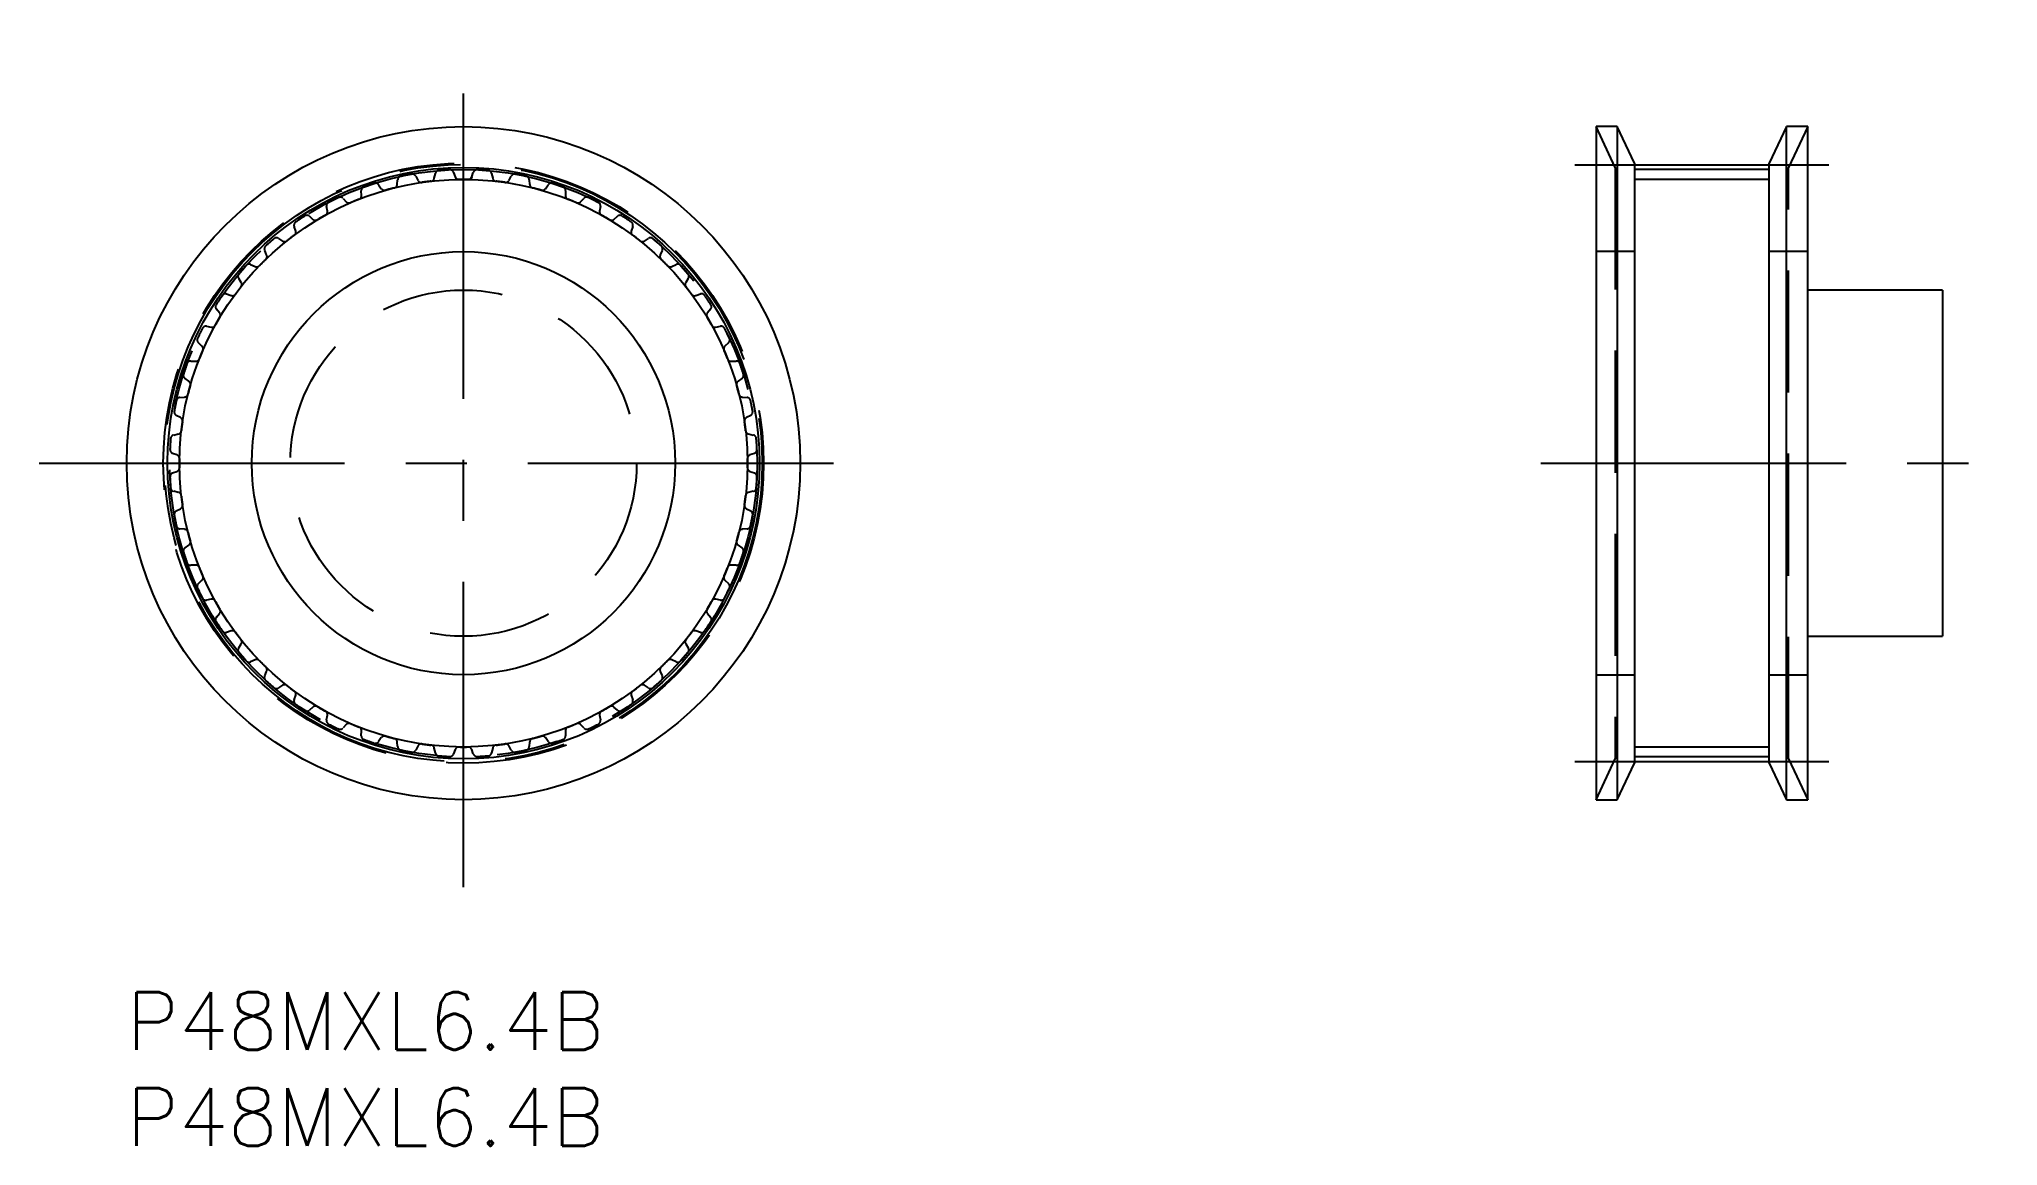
# Model space of a CAD drawing. Extents: x -5 to 97, y -8 to 50.
import ezdxf

# ---------------------------------------------------------------- set-up
doc = ezdxf.new("R2010")
doc.units = 0
doc.header["$LTSCALE"] = 0.5
for name, pattern in [('CENTER', [50.8, 31.75, -6.35, 6.35, -6.35]), ('DASHED', [19.05, 12.7, -6.35]), ('PHANTOM', [63.5, 31.75, -6.35, 6.35, -6.35, 6.35, -6.35])]:
    doc.linetypes.add(name, pattern=pattern)
for name, color, linetype in [('MSM_CENTER', 1, 'CENTER'), ('MSM_CONTINUOUS', 7, 'CONTINUOUS'), ('MSM_DASHED', 4, 'DASHED'), ('MSM_IMAGINARY', 6, 'PHANTOM'), ('MSM_NARROW', 5, 'CONTINUOUS'), ('MSM_PART_NUMBER', 7, 'CONTINUOUS')]:
    doc.layers.add(name, color=color, linetype=linetype)
doc.styles.get("Standard").update_dxf_attribs({"font": 'txt.shx', "height": 3, "bigfont": 'bigfont.shx'})

msp = doc.modelspace()

# ---------------------------------------------------------------- linework, layer by layer
at = {"layer": 'MSM_CENTER'}
for p, q in [((17.5, 5.45), (17.5, 49.55)), ((75.26, 43.02), (88.46, 43.02)), ((-4.55, 27.5), (39.55, 27.5)), ((73.48, 27.5), (97.24, 27.5)), ((75.26, 11.98), (88.46, 11.98))]:
    msp.add_line(p, q, dxfattribs=at)
msp.add_circle((17.5, 27.5), 15.53, dxfattribs=at)
at = {"layer": 'MSM_CONTINUOUS'}
for p, q in [((77.46, 45), (76.36, 45)), ((76.36, 45), (76.36, 10)), ((78.36, 43.1), (77.46, 45)), ((77.46, 45), (77.46, 10)), ((86.25, 45), (85.36, 43.1)), ((87.36, 45), (86.25, 45)), ((86.25, 10), (86.25, 45)), ((87.36, 10), (87.36, 45)), ((78.36, 43.1), (78.36, 11.9)), ((85.36, 42.77), (78.36, 42.77)), ((85.36, 11.9), (85.36, 43.1)), ((94.36, 36.5), (87.36, 36.5)), ((94.36, 36.5), (94.36, 18.5)), ((87.36, 18.5), (94.36, 18.5)), ((85.36, 12.23), (78.36, 12.23)), ((77.46, 10), (78.36, 11.9)), ((85.36, 11.9), (86.25, 10)), ((76.36, 10), (77.46, 10)), ((86.25, 10), (87.36, 10))]:
    msp.add_line(p, q, dxfattribs=at)
for radius in [17.5, 15.38, 11]:
    msp.add_circle((17.5, 27.5), radius, dxfattribs=at)
at = {"layer": 'MSM_DASHED'}
for p, q in [((77.36, 42.88), (76.36, 45)), ((87.36, 45), (86.36, 42.88)), ((77.36, 42.88), (77.36, 12.12)), ((86.36, 12.12), (86.36, 42.88)), ((13.09, 41.97), (13.23, 41.77)), ((14.06, 41.99), (14.08, 42.24)), ((15.02, 42.43), (15.13, 42.21)), ((15.98, 42.32), (16.04, 42.56)), ((16.99, 42.62), (17.07, 42.39)), ((17.93, 42.39), (18.01, 42.62)), ((18.96, 42.56), (19.02, 42.32)), ((19.87, 42.21), (19.98, 42.43)), ((20.92, 42.24), (20.94, 41.99)), ((21.77, 41.77), (21.91, 41.97)), ((10.43, 40.61), (10.38, 40.85)), ((11.24, 41.27), (11.41, 41.09)), ((12.2, 41.42), (12.19, 41.67)), ((22.81, 41.67), (22.8, 41.42)), ((23.59, 41.09), (23.76, 41.27)), ((24.62, 40.85), (24.57, 40.61)), ((8.78, 39.57), (8.7, 39.81)), ((9.49, 40.34), (9.68, 40.18)), ((25.32, 40.18), (25.51, 40.34)), ((26.3, 39.81), (26.22, 39.57)), ((7.89, 39.18), (8.1, 39.05)), ((26.9, 39.05), (27.11, 39.18)), ((6.44, 37.83), (6.67, 37.73)), ((7.27, 38.33), (7.17, 38.56)), ((27.83, 38.56), (27.73, 38.33)), ((28.33, 37.73), (28.56, 37.83)), ((78.36, 38.5), (76.36, 38.5)), ((87.36, 38.5), (85.36, 38.5)), ((5.95, 36.9), (5.82, 37.11)), ((29.18, 37.11), (29.05, 36.9)), ((5.19, 36.3), (5.43, 36.22)), ((29.57, 36.22), (29.81, 36.3)), ((4.15, 34.62), (4.39, 34.57)), ((4.82, 35.32), (4.66, 35.51)), ((30.34, 35.51), (30.18, 35.32)), ((30.61, 34.57), (30.85, 34.62)), ((3.91, 33.59), (3.73, 33.76)), ((31.27, 33.76), (31.09, 33.59)), ((3.33, 32.81), (3.58, 32.8)), ((31.42, 32.8), (31.67, 32.81)), ((3.23, 31.77), (3.03, 31.91)), ((31.97, 31.91), (31.77, 31.77)), ((2.76, 30.92), (3.01, 30.94)), ((31.99, 30.94), (32.24, 30.92)), ((2.79, 29.87), (2.57, 29.98)), ((32.43, 29.98), (32.21, 29.87)), ((2.44, 28.96), (2.68, 29.02)), ((32.32, 29.02), (32.56, 28.96)), ((2.61, 27.93), (2.38, 28.01)), ((32.62, 28.01), (32.39, 27.93)), ((2.38, 26.99), (2.61, 27.07)), ((32.39, 27.07), (32.62, 26.99)), ((2.68, 25.98), (2.44, 26.04)), ((32.56, 26.04), (32.32, 25.98)), ((2.57, 25.02), (2.79, 25.13)), ((32.21, 25.13), (32.43, 25.02)), ((3.01, 24.06), (2.76, 24.08)), ((32.24, 24.08), (31.99, 24.06)), ((3.03, 23.09), (3.23, 23.23)), ((31.77, 23.23), (31.97, 23.09)), ((3.58, 22.2), (3.33, 22.19)), ((3.73, 21.24), (3.91, 21.41)), ((31.09, 21.41), (31.27, 21.24)), ((31.67, 22.19), (31.42, 22.2)), ((4.39, 20.43), (4.15, 20.38)), ((30.85, 20.38), (30.61, 20.43)), ((4.66, 19.49), (4.82, 19.68)), ((30.18, 19.68), (30.34, 19.49)), ((5.43, 18.78), (5.19, 18.7)), ((29.81, 18.7), (29.57, 18.78)), ((5.82, 17.89), (5.95, 18.1)), ((29.05, 18.1), (29.18, 17.89)), ((6.67, 17.27), (6.44, 17.17)), ((7.17, 16.44), (7.27, 16.67)), ((27.73, 16.67), (27.83, 16.44)), ((28.56, 17.17), (28.33, 17.27)), ((76.36, 16.5), (78.36, 16.5)), ((85.36, 16.5), (87.36, 16.5)), ((8.1, 15.95), (7.89, 15.82)), ((8.7, 15.19), (8.78, 15.43)), ((26.22, 15.43), (26.3, 15.19)), ((27.11, 15.82), (26.9, 15.95)), ((9.68, 14.82), (9.49, 14.66)), ((10.38, 14.15), (10.43, 14.39)), ((24.57, 14.39), (24.62, 14.15)), ((25.51, 14.66), (25.32, 14.82)), ((11.41, 13.91), (11.24, 13.73)), ((12.19, 13.33), (12.2, 13.58)), ((22.8, 13.58), (22.81, 13.33)), ((23.76, 13.73), (23.59, 13.91)), ((13.23, 13.23), (13.09, 13.03)), ((14.08, 12.76), (14.06, 13.01)), ((15.13, 12.79), (15.02, 12.57)), ((16.04, 12.44), (15.98, 12.68)), ((17.07, 12.61), (16.99, 12.38)), ((18.01, 12.38), (17.93, 12.61)), ((19.02, 12.68), (18.96, 12.44)), ((19.98, 12.57), (19.87, 12.79)), ((20.94, 13.01), (20.92, 12.76)), ((21.91, 13.03), (21.77, 13.23)), ((76.36, 10), (77.36, 12.12)), ((86.36, 12.12), (87.36, 10))]:
    msp.add_line(p, q, dxfattribs=at)
for radius in [15.6, 9]:
    msp.add_circle((17.5, 27.5), radius, dxfattribs=at)
for centre, radius, start, end in [((17.5, 27.5), 15.27, 92.6681, 94.8319), ((16.8, 42.55), 0.2, 20, 92.6681), ((18.2, 42.55), 0.2, 87.3319, 160), ((17.5, 27.5), 15.27, 85.1681, 87.3319), ((12.39, 41.68), 0.2, 109.8319, 182.5), ((17.5, 27.5), 15.27, 107.6681, 109.8319), ((12.93, 41.86), 0.2, 35, 107.6681), ((13.4, 41.89), 0.2, 215, 285.9232), ((17.5, 27.5), 14.76, 104.0768, 105.9232), ((13.86, 42.01), 0.2, 284.0768, 355), ((14.28, 42.22), 0.2, 102.3319, 175), ((17.5, 27.5), 15.27, 100.1681, 102.3319), ((14.84, 42.33), 0.2, 27.5, 100.1681), ((15.31, 42.3), 0.2, 207.5, 278.4232), ((17.5, 27.5), 14.76, 96.5768, 98.4232), ((15.79, 42.36), 0.2, 276.5768, 347.5), ((16.23, 42.52), 0.2, 94.8319, 167.5), ((17.26, 42.46), 0.2, 200, 270.9232), ((17.5, 27.5), 14.76, 89.0768, 90.9232), ((17.74, 42.46), 0.2, 269.0769, 340), ((18.77, 42.52), 0.2, 12.5, 85.1681), ((19.21, 42.36), 0.2, 192.5, 263.4232), ((17.5, 27.5), 14.76, 81.5768, 83.4232), ((19.69, 42.3), 0.2, 261.5769, 332.5), ((20.16, 42.33), 0.2, 79.8319, 152.5), ((17.5, 27.5), 15.27, 77.6681, 79.8319), ((20.72, 42.22), 0.2, 5, 77.6681), ((21.14, 42.01), 0.2, 185, 255.9232), ((17.5, 27.5), 14.76, 74.0768, 75.9232), ((21.6, 41.89), 0.2, 254.0768, 325), ((22.07, 41.86), 0.2, 72.3319, 145), ((17.5, 27.5), 15.27, 70.1681, 72.3319), ((22.61, 41.68), 0.2, 357.5, 70.1681), ((10.58, 40.89), 0.2, 117.3319, 190), ((17.5, 27.5), 15.27, 115.1681, 117.3319), ((11.09, 41.14), 0.2, 42.5, 115.1681), ((11.55, 41.23), 0.2, 222.5, 293.4232), ((17.5, 27.5), 14.76, 111.5768, 113.4232), ((12, 41.41), 0.2, 291.5768, 2.5), ((23, 41.41), 0.2, 177.5, 248.4232), ((17.5, 27.5), 14.76, 66.5768, 68.4232), ((23.45, 41.23), 0.2, 246.5769, 317.5), ((23.91, 41.14), 0.2, 64.8319, 137.5), ((17.5, 27.5), 15.27, 62.6681, 64.8319), ((24.42, 40.89), 0.2, 350, 62.6681), ((8.89, 39.87), 0.2, 124.8319, 197.5), ((17.5, 27.5), 15.27, 122.6681, 124.8319), ((9.37, 40.19), 0.2, 50, 122.6681), ((9.81, 40.33), 0.2, 230, 300.9232), ((17.5, 27.5), 14.76, 119.0768, 120.9232), ((10.23, 40.57), 0.2, 299.0768, 10), ((24.77, 40.57), 0.2, 170, 240.9232), ((17.5, 27.5), 14.76, 59.0768, 60.9232), ((25.19, 40.33), 0.2, 239.0769, 310), ((25.63, 40.19), 0.2, 57.3319, 130), ((17.5, 27.5), 15.27, 55.1681, 57.3319), ((26.11, 39.87), 0.2, 342.5, 55.1681), ((7.35, 38.64), 0.2, 132.3319, 205), ((17.5, 27.5), 15.27, 130.1681, 132.3319), ((7.78, 39.02), 0.2, 57.5, 130.1681), ((8.2, 39.22), 0.2, 237.5, 308.4232), ((17.5, 27.5), 14.76, 126.5768, 128.4232), ((8.59, 39.51), 0.2, 306.5768, 17.5), ((26.41, 39.51), 0.2, 162.5, 233.4232), ((17.5, 27.5), 14.76, 51.5768, 53.4232), ((26.8, 39.22), 0.2, 231.5768, 302.5), ((27.22, 39.02), 0.2, 49.8319, 122.5), ((17.5, 27.5), 15.27, 47.6681, 49.8319), ((27.65, 38.64), 0.2, 335, 47.6681), ((17.5, 27.5), 15.27, 137.6681, 139.8319), ((6.36, 37.65), 0.2, 65, 137.6681), ((6.75, 37.91), 0.2, 245, 315.9232), ((17.5, 27.5), 14.76, 134.0768, 135.9232), ((7.09, 38.25), 0.2, 314.0768, 25), ((27.91, 38.25), 0.2, 155, 225.9232), ((17.5, 27.5), 14.76, 44.0768, 45.9232), ((28.25, 37.91), 0.2, 224.0768, 295), ((28.64, 37.65), 0.2, 42.3319, 115), ((17.5, 27.5), 15.27, 40.1681, 42.3319), ((17.5, 27.5), 14.76, 141.5768, 143.4232), ((5.98, 37.22), 0.2, 139.8319, 212.5), ((5.78, 36.8), 0.2, 321.5768, 32.5), ((29.22, 36.8), 0.2, 147.5, 218.4232), ((17.5, 27.5), 14.76, 36.5768, 38.4232), ((29.02, 37.22), 0.2, 327.5, 40.1681), ((4.81, 35.63), 0.2, 147.3319, 220), ((17.5, 27.5), 15.27, 145.1681, 147.3319), ((5.13, 36.11), 0.2, 72.5, 145.1681), ((5.49, 36.41), 0.2, 252.5, 323.4232), ((29.51, 36.41), 0.2, 216.5768, 287.5), ((29.87, 36.11), 0.2, 34.8319, 107.5), ((17.5, 27.5), 15.27, 32.6681, 34.8319), ((30.19, 35.63), 0.2, 320, 32.6681), ((4.11, 34.42), 0.2, 80, 152.6681), ((4.43, 34.77), 0.2, 260, 330.9232), ((17.5, 27.5), 14.76, 149.0768, 150.9232), ((4.67, 35.19), 0.2, 329.0768, 40), ((30.33, 35.19), 0.2, 140, 210.9232), ((17.5, 27.5), 14.76, 29.0768, 30.9232), ((30.57, 34.77), 0.2, 209.0768, 280), ((30.89, 34.42), 0.2, 27.3319, 100), ((3.86, 33.91), 0.2, 154.8319, 227.5), ((17.5, 27.5), 15.27, 152.6681, 154.8319), ((3.77, 33.45), 0.2, 336.5768, 47.5), ((31.23, 33.45), 0.2, 132.5, 203.4232), ((17.5, 27.5), 15.27, 25.1681, 27.3319), ((31.14, 33.91), 0.2, 312.5, 25.1681), ((17.5, 27.5), 15.27, 160.1681, 162.3319), ((3.32, 32.61), 0.2, 87.5, 160.1681), ((3.59, 33), 0.2, 267.5, 338.4232), ((17.5, 27.5), 14.76, 156.5768, 158.4232), ((17.5, 27.5), 14.76, 21.5768, 23.4232), ((31.41, 33), 0.2, 201.5769, 272.5), ((31.68, 32.61), 0.2, 19.8319, 92.5), ((17.5, 27.5), 15.27, 17.6681, 19.8319), ((3.14, 32.07), 0.2, 162.3319, 235), ((3.11, 31.6), 0.2, 344.0768, 55), ((31.89, 31.6), 0.2, 125, 195.9232), ((31.86, 32.07), 0.2, 305, 17.6681), ((17.5, 27.5), 15.27, 167.6681, 169.8319), ((2.78, 30.72), 0.2, 95, 167.6681), ((2.99, 31.14), 0.2, 275, 345.9232), ((17.5, 27.5), 14.76, 164.0768, 165.9232), ((17.5, 27.5), 14.76, 14.0768, 15.9232), ((32.01, 31.14), 0.2, 194.0769, 265), ((32.22, 30.72), 0.2, 12.3319, 85), ((17.5, 27.5), 15.27, 10.1681, 12.3319), ((2.67, 30.16), 0.2, 169.8319, 242.5), ((2.7, 29.69), 0.2, 351.5768, 62.5), ((17.5, 27.5), 14.76, 171.5768, 173.4232), ((32.3, 29.69), 0.2, 117.5, 188.4232), ((17.5, 27.5), 14.76, 6.5768, 8.4232), ((32.33, 30.16), 0.2, 297.5, 10.1681), ((17.5, 27.5), 15.27, 175.1681, 177.3319), ((2.48, 28.77), 0.2, 102.5, 175.1681), ((2.64, 29.21), 0.2, 282.5, 353.4232), ((32.36, 29.21), 0.2, 186.5769, 257.5), ((32.52, 28.77), 0.2, 4.8319, 77.5), ((17.5, 27.5), 15.27, 2.6681, 4.8319), ((2.45, 28.2), 0.2, 177.3319, 250), ((2.54, 27.74), 0.2, 359.0768, 70), ((17.5, 27.5), 14.76, 179.0768, 180.9232), ((32.46, 27.74), 0.2, 110, 180.9232), ((17.5, 27.5), 14.76, 359.0768, 0.9232), ((32.55, 28.2), 0.2, 290, 2.6681), ((2.45, 26.8), 0.2, 110, 182.6681), ((17.5, 27.5), 15.27, 182.6681, 184.8319), ((2.54, 27.26), 0.2, 290, 0.9232), ((32.46, 27.26), 0.2, 179.0768, 250), ((32.55, 26.8), 0.2, 357.3319, 70), ((17.5, 27.5), 15.27, 355.1681, 357.3319), ((2.48, 26.23), 0.2, 184.8319, 257.5), ((2.64, 25.79), 0.2, 6.5768, 77.5), ((17.5, 27.5), 14.76, 186.5768, 188.4232), ((17.5, 27.5), 14.76, 351.5768, 353.4232), ((32.36, 25.79), 0.2, 102.5, 173.4232), ((32.52, 26.23), 0.2, 282.5, 355.1681), ((2.67, 24.84), 0.2, 117.5, 190.1681), ((17.5, 27.5), 15.27, 190.1681, 192.3319), ((2.7, 25.31), 0.2, 297.5, 8.4232), ((32.3, 25.31), 0.2, 171.5768, 242.5), ((17.5, 27.5), 15.27, 347.6681, 349.8319), ((32.33, 24.84), 0.2, 349.8319, 62.5), ((2.78, 24.28), 0.2, 192.3319, 265), ((2.99, 23.86), 0.2, 14.0768, 85), ((17.5, 27.5), 14.76, 194.0768, 195.9232), ((3.11, 23.4), 0.2, 305, 15.9232), ((17.5, 27.5), 14.76, 344.0768, 345.9232), ((31.89, 23.4), 0.2, 164.0768, 235), ((32.01, 23.86), 0.2, 95, 165.9232), ((32.22, 24.28), 0.2, 275, 347.6681), ((3.14, 22.93), 0.2, 125, 197.6681), ((17.5, 27.5), 15.27, 197.6681, 199.8319), ((17.5, 27.5), 15.27, 340.1681, 342.3319), ((31.86, 22.93), 0.2, 342.3319, 55), ((3.32, 22.39), 0.2, 199.8319, 272.5), ((3.59, 22), 0.2, 21.5768, 92.5), ((17.5, 27.5), 14.76, 201.5768, 203.4232), ((3.77, 21.55), 0.2, 312.5, 23.4232), ((31.23, 21.55), 0.2, 156.5768, 227.5), ((17.5, 27.5), 14.76, 336.5768, 338.4232), ((31.41, 22), 0.2, 87.5, 158.4232), ((31.68, 22.39), 0.2, 267.5, 340.1681), ((3.86, 21.09), 0.2, 132.5, 205.1681), ((17.5, 27.5), 15.27, 205.1681, 207.3319), ((4.11, 20.58), 0.2, 207.3319, 280), ((4.43, 20.23), 0.2, 29.0768, 100), ((30.57, 20.23), 0.2, 80, 150.9232), ((30.89, 20.58), 0.2, 260, 332.6681), ((17.5, 27.5), 15.27, 332.6681, 334.8319), ((31.14, 21.09), 0.2, 334.8319, 47.5), ((17.5, 27.5), 14.76, 209.0768, 210.9232), ((4.81, 19.37), 0.2, 140, 212.6681), ((4.67, 19.81), 0.2, 320, 30.9232), ((30.33, 19.81), 0.2, 149.0768, 220), ((17.5, 27.5), 14.76, 329.0768, 330.9232), ((30.19, 19.37), 0.2, 327.3319, 40), ((17.5, 27.5), 15.27, 212.6681, 214.8319), ((5.13, 18.89), 0.2, 214.8319, 287.5), ((5.49, 18.59), 0.2, 36.5768, 107.5), ((17.5, 27.5), 14.76, 216.5768, 218.4232), ((5.78, 18.2), 0.2, 327.5, 38.4232), ((29.22, 18.2), 0.2, 141.5769, 212.5), ((17.5, 27.5), 14.76, 321.5768, 323.4232), ((29.51, 18.59), 0.2, 72.5, 143.4232), ((29.87, 18.89), 0.2, 252.5, 325.1681), ((17.5, 27.5), 15.27, 325.1681, 327.3319), ((5.98, 17.78), 0.2, 147.5, 220.1681), ((17.5, 27.5), 15.27, 220.1681, 222.3319), ((17.5, 27.5), 15.27, 317.6681, 319.8319), ((29.02, 17.78), 0.2, 319.8319, 32.5), ((6.36, 17.35), 0.2, 222.3319, 295), ((6.75, 17.09), 0.2, 44.0769, 115), ((17.5, 27.5), 14.76, 224.0768, 225.9232), ((7.35, 16.36), 0.2, 155, 227.6681), ((7.09, 16.75), 0.2, 335, 45.9232), ((27.91, 16.75), 0.2, 134.0768, 205), ((17.5, 27.5), 14.76, 314.0768, 315.9232), ((27.65, 16.36), 0.2, 312.3319, 25), ((28.25, 17.09), 0.2, 65, 135.9232), ((28.64, 17.35), 0.2, 245, 317.6681), ((17.5, 27.5), 15.27, 227.6681, 229.8319), ((7.78, 15.98), 0.2, 229.8319, 302.5), ((8.2, 15.78), 0.2, 51.5768, 122.5), ((17.5, 27.5), 14.76, 231.5768, 233.4232), ((8.59, 15.49), 0.2, 342.5, 53.4232), ((26.41, 15.49), 0.2, 126.5768, 197.5), ((17.5, 27.5), 14.76, 306.5768, 308.4232), ((26.8, 15.78), 0.2, 57.5, 128.4232), ((27.22, 15.98), 0.2, 237.5, 310.1681), ((17.5, 27.5), 15.27, 310.1681, 312.3319), ((8.89, 15.13), 0.2, 162.5, 235.1681), ((17.5, 27.5), 15.27, 235.1681, 237.3319), ((9.37, 14.81), 0.2, 237.3319, 310), ((9.81, 14.67), 0.2, 59.0768, 130), ((17.5, 27.5), 14.76, 239.0768, 240.9232), ((10.23, 14.43), 0.2, 350, 60.9232), ((24.77, 14.43), 0.2, 119.0769, 190), ((17.5, 27.5), 14.76, 299.0768, 300.9232), ((25.19, 14.67), 0.2, 50, 120.9232), ((25.63, 14.81), 0.2, 230, 302.6681), ((17.5, 27.5), 15.27, 302.6681, 304.8319), ((26.11, 15.13), 0.2, 304.8319, 17.5), ((10.58, 14.11), 0.2, 170, 242.6681), ((17.5, 27.5), 15.27, 242.6681, 244.8319), ((11.09, 13.86), 0.2, 244.8319, 317.5), ((11.55, 13.77), 0.2, 66.5769, 137.5), ((17.5, 27.5), 14.76, 246.5768, 248.4232), ((12, 13.59), 0.2, 357.5, 68.4232), ((12.39, 13.32), 0.2, 177.5, 250.1681), ((13.4, 13.11), 0.2, 74.0769, 145), ((17.5, 27.5), 14.76, 254.0768, 255.9232), ((17.5, 27.5), 14.76, 284.0768, 285.9232), ((21.6, 13.11), 0.2, 35, 105.9232), ((22.61, 13.32), 0.2, 289.8319, 2.5), ((23, 13.59), 0.2, 111.5769, 182.5), ((17.5, 27.5), 14.76, 291.5768, 293.4232), ((23.45, 13.77), 0.2, 42.5, 113.4232), ((23.91, 13.86), 0.2, 222.5, 295.1681), ((17.5, 27.5), 15.27, 295.1681, 297.3319), ((24.42, 14.11), 0.2, 297.3319, 10), ((17.5, 27.5), 15.27, 250.1681, 252.3319), ((12.93, 13.14), 0.2, 252.3319, 325), ((13.86, 12.99), 0.2, 5, 75.9232), ((14.28, 12.78), 0.2, 185, 257.6681), ((17.5, 27.5), 15.27, 257.6681, 259.8319), ((14.84, 12.67), 0.2, 259.8319, 332.5), ((15.31, 12.7), 0.2, 81.5769, 152.5), ((17.5, 27.5), 14.76, 261.5768, 263.4232), ((15.79, 12.64), 0.2, 12.5, 83.4232), ((16.23, 12.48), 0.2, 192.5, 265.1681), ((17.5, 27.5), 15.27, 265.1681, 267.3319), ((16.8, 12.45), 0.2, 267.3319, 340), ((17.26, 12.54), 0.2, 89.0769, 160), ((17.5, 27.5), 14.76, 269.0768, 270.9232), ((17.74, 12.54), 0.2, 20, 90.9232), ((18.2, 12.45), 0.2, 200, 272.6681), ((17.5, 27.5), 15.27, 272.6681, 274.8319), ((18.77, 12.48), 0.2, 274.8319, 347.5), ((19.21, 12.64), 0.2, 96.5769, 167.5), ((17.5, 27.5), 14.76, 276.5768, 278.4232), ((19.69, 12.7), 0.2, 27.5, 98.4232), ((20.16, 12.67), 0.2, 207.5, 280.1681), ((17.5, 27.5), 15.27, 280.1681, 282.3319), ((20.72, 12.78), 0.2, 282.3319, 355), ((21.14, 12.99), 0.2, 104.0769, 175), ((22.07, 13.14), 0.2, 215, 287.6681), ((17.5, 27.5), 15.27, 287.6681, 289.8319)]:
    msp.add_arc(centre, radius, start, end, dxfattribs=at)
at = {"layer": 'MSM_IMAGINARY'}
msp.add_circle((17.5, 27.5), 15.27, dxfattribs=at)
at = {"layer": 'MSM_NARROW'}
for p, q in [((17.07, 42.39), (17.12, 42.26)), ((17.93, 42.39), (17.88, 42.26)), ((85.36, 42.26), (78.36, 42.26)), ((85.36, 12.74), (78.36, 12.74))]:
    msp.add_line(p, q, dxfattribs=at)
msp.add_circle((17.5, 27.5), 14.76, dxfattribs=at)

# ---------------------------------------------------------------- texts
at = {"layer": 'MSM_PART_NUMBER'}
for p in [(0, -3), (0, -8)]:
    msp.add_text('P48MXL6.4B', height=3, dxfattribs=at).set_placement(p)

doc.saveas('drawing.dxf')
